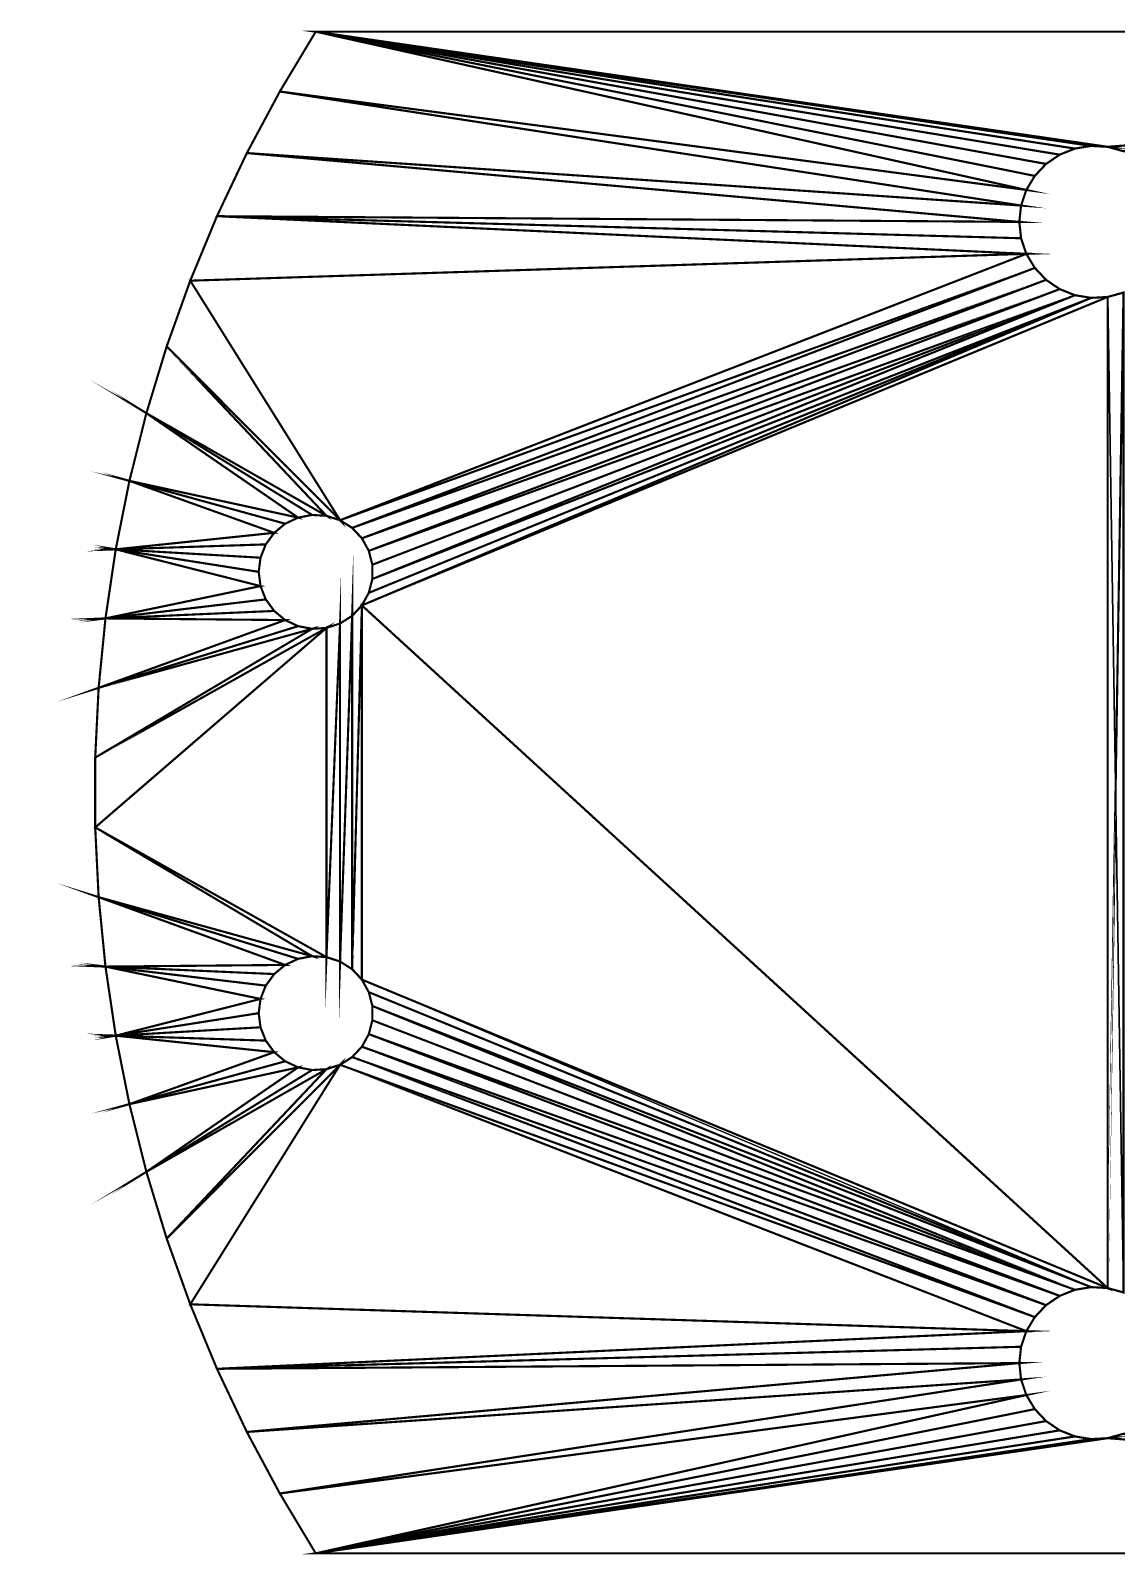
# Model space of a CAD drawing. Extents: x -0.8 to 33.5, y 12.6 to 33.8.
# Drawn here: x -0.77 to 13.52, y 13.36 to 33.4 of the extents above; entities that cross this region are included whole.
import ezdxf

# ---------------------------------------------------------------- set-up
doc = ezdxf.new("R2010")
doc.units = 0
doc.layers.get('0').update_dxf_attribs({"linetype": 'CONTINUOUS'})

msp = doc.modelspace()

# ---------------------------------------------------------------- linework, layer by layer
at = {"color": 253, "const_width": 0.0283}
for points in [[(12.331, 31.302), (2.514, 32.596), (2.986, 33.383), (12.331, 31.302)], [(13.401, 31.869), (2.986, 33.383), (32.994, 33.383), (13.401, 31.869)], [(12.331, 31.302), (2.986, 33.383), (12.443, 31.487), (12.331, 31.302)], [(12.443, 31.487), (2.986, 33.383), (12.591, 31.644), (12.443, 31.487)], [(12.591, 31.644), (2.986, 33.383), (12.77, 31.766), (12.591, 31.644)], [(12.77, 31.766), (2.986, 33.383), (12.971, 31.846), (12.77, 31.766)], [(12.971, 31.846), (2.986, 33.383), (13.185, 31.881), (12.971, 31.846)], [(13.185, 31.881), (2.986, 33.383), (13.401, 31.869), (13.185, 31.881)], [(13.401, 31.869), (32.994, 33.383), (13.609, 31.811), (13.401, 31.869)], [(12.262, 31.097), (2.08, 31.787), (2.514, 32.596), (12.262, 31.097)], [(12.262, 31.097), (2.514, 32.596), (12.331, 31.302), (12.262, 31.097)], [(12.239, 30.882), (1.687, 30.957), (2.08, 31.787), (12.239, 30.882)], [(12.239, 30.882), (2.08, 31.787), (12.262, 31.097), (12.239, 30.882)], [(12.331, 30.462), (1.336, 30.109), (1.687, 30.957), (12.331, 30.462)], [(12.262, 30.667), (1.687, 30.957), (12.239, 30.882), (12.262, 30.667)], [(12.262, 30.667), (12.331, 30.462), (1.687, 30.957), (12.262, 30.667)], [(12.331, 30.462), (3.306, 26.96), (1.336, 30.109), (12.331, 30.462)], [(12.443, 30.277), (3.306, 26.96), (12.331, 30.462), (12.443, 30.277)], [(12.443, 30.277), (3.465, 26.859), (3.306, 26.96), (12.443, 30.277)], [(12.591, 30.12), (3.465, 26.859), (12.443, 30.277), (12.591, 30.12)], [(1.336, 30.109), (3.306, 26.96), (1.026, 29.245), (1.336, 30.109)], [(12.591, 30.12), (3.593, 26.722), (3.465, 26.859), (12.591, 30.12)], [(12.77, 29.998), (3.593, 26.722), (12.591, 30.12), (12.77, 29.998)], [(3.684, 26.005), (13.185, 29.883), (3.593, 25.84), (3.684, 26.005)], [(12.77, 29.998), (3.684, 26.557), (3.593, 26.722), (12.77, 29.998)], [(3.593, 25.84), (13.401, 29.895), (13.401, 16.865), (3.593, 25.84)], [(3.593, 25.84), (13.185, 29.883), (13.401, 29.895), (3.593, 25.84)], [(12.971, 29.918), (3.731, 26.375), (3.684, 26.557), (12.971, 29.918)], [(12.971, 29.918), (3.684, 26.557), (12.77, 29.998), (12.971, 29.918)], [(3.684, 26.005), (3.731, 26.187), (13.185, 29.883), (3.684, 26.005)], [(13.185, 29.883), (3.731, 26.187), (12.971, 29.918), (13.185, 29.883)], [(12.971, 29.918), (3.731, 26.187), (3.731, 26.375), (12.971, 29.918)], [(13.401, 16.865), (13.401, 29.895), (13.609, 29.953), (13.401, 16.865)], [(13.401, 16.865), (13.609, 29.953), (13.609, 16.807), (13.401, 16.865)], [(1.026, 29.245), (3.127, 27.018), (0.759, 28.367), (1.026, 29.245)], [(1.026, 29.245), (3.306, 26.96), (3.127, 27.018), (1.026, 29.245)], [(0.759, 28.367), (2.755, 26.994), (0.536, 27.477), (0.759, 28.367)], [(0.759, 28.367), (3.127, 27.018), (2.939, 27.029), (0.759, 28.367)], [(0.759, 28.367), (2.939, 27.029), (2.755, 26.994), (0.759, 28.367)], [(0.536, 27.477), (2.44, 26.794), (0.356, 26.577), (0.536, 27.477)], [(0.536, 27.477), (2.755, 26.994), (2.584, 26.914), (0.536, 27.477)], [(0.536, 27.477), (2.584, 26.914), (2.44, 26.794), (0.536, 27.477)], [(0.356, 26.577), (2.44, 26.794), (2.329, 26.642), (0.356, 26.577)], [(0.356, 26.577), (2.329, 26.642), (2.26, 26.467), (0.356, 26.577)], [(2.26, 26.467), (2.236, 26.281), (0.356, 26.577), (2.26, 26.467)], [(0.356, 26.577), (2.26, 26.094), (0.221, 25.669), (0.356, 26.577)], [(0.356, 26.577), (2.236, 26.281), (2.26, 26.094), (0.356, 26.577)], [(3.306, 21.158), (3.465, 25.703), (3.465, 21.057), (3.306, 21.158)], [(3.127, 21.216), (3.306, 25.602), (3.306, 21.158), (3.127, 21.216)], [(0.221, 25.669), (2.26, 26.094), (2.329, 25.919), (0.221, 25.669)], [(0.221, 25.669), (2.329, 25.919), (2.44, 25.767), (0.221, 25.669)], [(3.465, 21.057), (3.465, 25.703), (3.593, 25.84), (3.465, 21.057)], [(3.465, 21.057), (3.593, 25.84), (3.593, 20.92), (3.465, 21.057)], [(3.593, 20.92), (3.593, 25.84), (13.401, 16.865), (3.593, 20.92)], [(2.44, 25.767), (2.584, 25.647), (0.221, 25.669), (2.44, 25.767)], [(0.221, 25.669), (2.584, 25.647), (0.131, 24.756), (0.221, 25.669)], [(0.131, 24.756), (2.584, 25.647), (2.755, 25.567), (0.131, 24.756)], [(3.306, 21.158), (3.306, 25.602), (3.465, 25.703), (3.306, 21.158)], [(0.131, 24.756), (2.939, 25.532), (0.086, 23.839), (0.131, 24.756)], [(0.086, 23.839), (3.127, 25.544), (0.086, 22.921), (0.086, 23.839)], [(0.086, 22.921), (3.127, 25.544), (3.127, 21.216), (0.086, 22.921)], [(0.086, 23.839), (2.939, 25.532), (3.127, 25.544), (0.086, 23.839)], [(0.131, 24.756), (2.755, 25.567), (2.939, 25.532), (0.131, 24.756)], [(3.127, 25.544), (3.306, 25.602), (3.127, 21.216), (3.127, 25.544)], [(2.939, 21.228), (0.131, 22.004), (0.086, 22.921), (2.939, 21.228)], [(0.086, 22.921), (3.127, 21.216), (2.939, 21.228), (0.086, 22.921)], [(2.755, 21.193), (0.131, 22.004), (2.939, 21.228), (2.755, 21.193)], [(2.584, 21.113), (0.131, 22.004), (2.755, 21.193), (2.584, 21.113)], [(2.584, 21.113), (0.221, 21.091), (0.131, 22.004), (2.584, 21.113)], [(2.44, 20.993), (0.221, 21.091), (2.584, 21.113), (2.44, 20.993)], [(2.329, 20.841), (0.221, 21.091), (2.44, 20.993), (2.329, 20.841)], [(2.26, 20.666), (0.221, 21.091), (2.329, 20.841), (2.26, 20.666)], [(2.26, 20.666), (0.356, 20.183), (0.221, 21.091), (2.26, 20.666)], [(13.185, 16.877), (3.684, 20.755), (3.593, 20.92), (13.185, 16.877)], [(3.593, 20.92), (13.401, 16.865), (13.185, 16.877), (3.593, 20.92)], [(2.236, 20.479), (0.356, 20.183), (2.26, 20.666), (2.236, 20.479)], [(13.185, 16.877), (3.731, 20.573), (3.684, 20.755), (13.185, 16.877)], [(2.26, 20.293), (0.356, 20.183), (2.236, 20.479), (2.26, 20.293)], [(12.971, 16.842), (3.731, 20.385), (3.731, 20.573), (12.971, 16.842)], [(12.971, 16.842), (3.731, 20.573), (13.185, 16.877), (12.971, 16.842)], [(2.329, 20.118), (0.356, 20.183), (2.26, 20.293), (2.329, 20.118)], [(12.971, 16.842), (3.684, 20.203), (3.731, 20.385), (12.971, 16.842)], [(2.44, 19.966), (0.356, 20.183), (2.329, 20.118), (2.44, 19.966)], [(2.44, 19.966), (0.536, 19.283), (0.356, 20.183), (2.44, 19.966)], [(3.593, 20.038), (12.591, 16.64), (3.465, 19.901), (3.593, 20.038)], [(3.684, 20.203), (12.77, 16.762), (3.593, 20.038), (3.684, 20.203)], [(3.593, 20.038), (12.77, 16.762), (12.591, 16.64), (3.593, 20.038)], [(12.77, 16.762), (3.684, 20.203), (12.971, 16.842), (12.77, 16.762)], [(2.755, 19.766), (0.536, 19.283), (2.584, 19.846), (2.755, 19.766)], [(2.584, 19.846), (0.536, 19.283), (2.44, 19.966), (2.584, 19.846)], [(3.465, 19.901), (12.443, 16.483), (3.306, 19.8), (3.465, 19.901)], [(3.465, 19.901), (12.591, 16.64), (12.443, 16.483), (3.465, 19.901)], [(3.127, 19.742), (0.759, 18.393), (2.939, 19.731), (3.127, 19.742)], [(2.939, 19.731), (0.759, 18.393), (2.755, 19.766), (2.939, 19.731)], [(2.755, 19.766), (0.759, 18.393), (0.536, 19.283), (2.755, 19.766)], [(3.127, 19.742), (1.026, 17.515), (0.759, 18.393), (3.127, 19.742)], [(3.306, 19.8), (1.336, 16.651), (1.026, 17.515), (3.306, 19.8)], [(3.306, 19.8), (1.026, 17.515), (3.127, 19.742), (3.306, 19.8)], [(12.331, 16.298), (1.336, 16.651), (3.306, 19.8), (12.331, 16.298)], [(3.306, 19.8), (12.443, 16.483), (12.331, 16.298), (3.306, 19.8)], [(12.331, 16.298), (1.687, 15.803), (1.336, 16.651), (12.331, 16.298)], [(12.262, 16.093), (1.687, 15.803), (12.331, 16.298), (12.262, 16.093)], [(12.239, 15.878), (1.687, 15.803), (12.262, 16.093), (12.239, 15.878)], [(12.239, 15.878), (2.08, 14.973), (1.687, 15.803), (12.239, 15.878)], [(12.262, 15.663), (2.08, 14.973), (12.239, 15.878), (12.262, 15.663)], [(12.262, 15.663), (2.514, 14.164), (2.08, 14.973), (12.262, 15.663)], [(12.331, 15.458), (2.514, 14.164), (12.262, 15.663), (12.331, 15.458)], [(12.331, 15.458), (2.986, 13.377), (2.514, 14.164), (12.331, 15.458)], [(12.443, 15.273), (2.986, 13.377), (12.331, 15.458), (12.443, 15.273)], [(12.591, 15.116), (2.986, 13.377), (12.443, 15.273), (12.591, 15.116)], [(12.77, 14.994), (2.986, 13.377), (12.591, 15.116), (12.77, 14.994)], [(13.401, 14.891), (32.994, 13.377), (2.986, 13.377), (13.401, 14.891)], [(12.971, 14.914), (2.986, 13.377), (12.77, 14.994), (12.971, 14.914)], [(13.185, 14.879), (2.986, 13.377), (12.971, 14.914), (13.185, 14.879)], [(13.401, 14.891), (2.986, 13.377), (13.185, 14.879), (13.401, 14.891)], [(13.609, 14.949), (32.994, 13.377), (13.401, 14.891), (13.609, 14.949)]]:
    msp.add_lwpolyline(points, dxfattribs=at)
at = {"color": 253}
for points in [[(2.986, 33.383, 0.8), (2.986, 33.383, 0), (2.514, 32.596, 0.8), (2.986, 33.383, 0.8)], [(2.514, 32.596, 0.8), (2.986, 33.383, 0), (2.514, 32.596, 0), (2.514, 32.596, 0.8)], [(2.514, 32.596, 0.8), (12.331, 31.302, 0.8), (2.986, 33.383, 0.8), (2.514, 32.596, 0.8)], [(32.994, 33.383, 0), (2.986, 33.383, 0), (32.994, 33.383, 0.8), (32.994, 33.383, 0)], [(32.994, 33.383, 0.8), (2.986, 33.383, 0), (2.986, 33.383, 0.8), (32.994, 33.383, 0.8)], [(2.986, 33.383, 0.8), (12.331, 31.302, 0.8), (12.443, 31.487, 0.8), (2.986, 33.383, 0.8)], [(2.986, 33.383, 0.8), (12.443, 31.487, 0.8), (12.591, 31.644, 0.8), (2.986, 33.383, 0.8)], [(12.591, 31.644, 0.8), (12.77, 31.766, 0.8), (2.986, 33.383, 0.8), (12.591, 31.644, 0.8)], [(2.986, 33.383, 0.8), (12.77, 31.766, 0.8), (12.971, 31.846, 0.8), (2.986, 33.383, 0.8)], [(2.986, 33.383, 0.8), (12.971, 31.846, 0.8), (13.185, 31.881, 0.8), (2.986, 33.383, 0.8)], [(13.185, 31.881, 0.8), (13.401, 31.869, 0.8), (2.986, 33.383, 0.8), (13.185, 31.881, 0.8)], [(2.986, 33.383, 0.8), (13.401, 31.869, 0.8), (32.994, 33.383, 0.8), (2.986, 33.383, 0.8)], [(32.994, 33.383, 0.8), (13.401, 31.869, 0.8), (13.609, 31.811, 0.8), (32.994, 33.383, 0.8)], [(2.514, 32.596, 0.8), (2.514, 32.596, 0), (2.08, 31.787, 0.8), (2.514, 32.596, 0.8)], [(2.08, 31.787, 0.8), (2.514, 32.596, 0), (2.08, 31.787, 0), (2.08, 31.787, 0.8)], [(2.08, 31.787, 0.8), (12.262, 31.097, 0.8), (2.514, 32.596, 0.8), (2.08, 31.787, 0.8)], [(2.514, 32.596, 0.8), (12.262, 31.097, 0.8), (12.331, 31.302, 0.8), (2.514, 32.596, 0.8)], [(12.971, 31.846, 0.8), (12.971, 31.846, 0), (13.185, 31.881, 0.8), (12.971, 31.846, 0.8)], [(13.185, 31.881, 0.8), (12.971, 31.846, 0), (13.185, 31.881, 0), (13.185, 31.881, 0.8)], [(13.185, 31.881, 0.8), (13.185, 31.881, 0), (13.401, 31.869, 0.8), (13.185, 31.881, 0.8)], [(13.401, 31.869, 0.8), (13.185, 31.881, 0), (13.401, 31.869, 0), (13.401, 31.869, 0.8)], [(13.401, 31.869, 0.8), (13.401, 31.869, 0), (13.609, 31.811, 0.8), (13.401, 31.869, 0.8)], [(13.609, 31.811, 0.8), (13.401, 31.869, 0), (13.609, 31.811, 0), (13.609, 31.811, 0.8)], [(2.08, 31.787, 0.8), (2.08, 31.787, 0), (1.687, 30.957, 0.8), (2.08, 31.787, 0.8)], [(1.687, 30.957, 0.8), (2.08, 31.787, 0), (1.687, 30.957, 0), (1.687, 30.957, 0.8)], [(1.687, 30.957, 0.8), (12.239, 30.882, 0.8), (2.08, 31.787, 0.8), (1.687, 30.957, 0.8)], [(2.08, 31.787, 0.8), (12.239, 30.882, 0.8), (12.262, 31.097, 0.8), (2.08, 31.787, 0.8)], [(12.591, 31.644, 0.8), (12.591, 31.644, 0), (12.77, 31.766, 0.8), (12.591, 31.644, 0.8)], [(12.77, 31.766, 0.8), (12.591, 31.644, 0), (12.77, 31.766, 0), (12.77, 31.766, 0.8)], [(12.77, 31.766, 0.8), (12.77, 31.766, 0), (12.971, 31.846, 0.8), (12.77, 31.766, 0.8)], [(12.971, 31.846, 0.8), (12.77, 31.766, 0), (12.971, 31.846, 0), (12.971, 31.846, 0.8)], [(12.331, 31.302, 0.8), (12.331, 31.302, 0), (12.443, 31.487, 0.8), (12.331, 31.302, 0.8)], [(12.443, 31.487, 0.8), (12.331, 31.302, 0), (12.443, 31.487, 0), (12.443, 31.487, 0.8)], [(12.443, 31.487, 0.8), (12.443, 31.487, 0), (12.591, 31.644, 0.8), (12.443, 31.487, 0.8)], [(12.591, 31.644, 0.8), (12.443, 31.487, 0), (12.591, 31.644, 0), (12.591, 31.644, 0.8)], [(12.262, 31.097, 0.8), (12.262, 31.097, 0), (12.331, 31.302, 0.8), (12.262, 31.097, 0.8)], [(12.331, 31.302, 0.8), (12.262, 31.097, 0), (12.331, 31.302, 0), (12.331, 31.302, 0.8)], [(12.239, 30.882, 0.8), (12.239, 30.882, 0), (12.262, 31.097, 0.8), (12.239, 30.882, 0.8)], [(12.262, 31.097, 0.8), (12.239, 30.882, 0), (12.262, 31.097, 0), (12.262, 31.097, 0.8)], [(1.687, 30.957, 0.8), (1.687, 30.957, 0), (1.336, 30.109, 0.8), (1.687, 30.957, 0.8)], [(1.336, 30.109, 0.8), (1.687, 30.957, 0), (1.336, 30.109, 0), (1.336, 30.109, 0.8)], [(1.336, 30.109, 0.8), (12.331, 30.462, 0.8), (1.687, 30.957, 0.8), (1.336, 30.109, 0.8)], [(1.687, 30.957, 0.8), (12.331, 30.462, 0.8), (12.262, 30.667, 0.8), (1.687, 30.957, 0.8)], [(1.687, 30.957, 0.8), (12.262, 30.667, 0.8), (12.239, 30.882, 0.8), (1.687, 30.957, 0.8)], [(12.262, 30.667, 0.8), (12.262, 30.667, 0), (12.239, 30.882, 0.8), (12.262, 30.667, 0.8)], [(12.239, 30.882, 0.8), (12.262, 30.667, 0), (12.239, 30.882, 0), (12.239, 30.882, 0.8)], [(12.331, 30.462, 0.8), (12.331, 30.462, 0), (12.262, 30.667, 0.8), (12.331, 30.462, 0.8)], [(12.262, 30.667, 0.8), (12.331, 30.462, 0), (12.262, 30.667, 0), (12.262, 30.667, 0.8)], [(1.336, 30.109, 0.8), (3.306, 26.96, 0.8), (12.331, 30.462, 0.8), (1.336, 30.109, 0.8)], [(12.331, 30.462, 0.8), (3.306, 26.96, 0.8), (12.443, 30.277, 0.8), (12.331, 30.462, 0.8)], [(12.443, 30.277, 0.8), (12.443, 30.277, 0), (12.331, 30.462, 0.8), (12.443, 30.277, 0.8)], [(12.331, 30.462, 0.8), (12.443, 30.277, 0), (12.331, 30.462, 0), (12.331, 30.462, 0.8)], [(12.443, 30.277, 0.8), (3.306, 26.96, 0.8), (3.465, 26.859, 0.8), (12.443, 30.277, 0.8)], [(12.443, 30.277, 0.8), (3.465, 26.859, 0.8), (12.591, 30.12, 0.8), (12.443, 30.277, 0.8)], [(12.591, 30.12, 0.8), (12.591, 30.12, 0), (12.443, 30.277, 0.8), (12.591, 30.12, 0.8)], [(12.443, 30.277, 0.8), (12.591, 30.12, 0), (12.443, 30.277, 0), (12.443, 30.277, 0.8)], [(1.336, 30.109, 0.8), (1.336, 30.109, 0), (1.026, 29.245, 0.8), (1.336, 30.109, 0.8)], [(1.026, 29.245, 0.8), (1.336, 30.109, 0), (1.026, 29.245, 0), (1.026, 29.245, 0.8)], [(1.026, 29.245, 0.8), (3.306, 26.96, 0.8), (1.336, 30.109, 0.8), (1.026, 29.245, 0.8)], [(12.591, 30.12, 0.8), (3.465, 26.859, 0.8), (3.593, 26.722, 0.8), (12.591, 30.12, 0.8)], [(12.591, 30.12, 0.8), (3.593, 26.722, 0.8), (12.77, 29.998, 0.8), (12.591, 30.12, 0.8)], [(12.77, 29.998, 0.8), (12.77, 29.998, 0), (12.591, 30.12, 0.8), (12.77, 29.998, 0.8)], [(12.591, 30.12, 0.8), (12.77, 29.998, 0), (12.591, 30.12, 0), (12.591, 30.12, 0.8)], [(12.77, 29.998, 0.8), (3.593, 26.722, 0.8), (3.684, 26.557, 0.8), (12.77, 29.998, 0.8)], [(13.401, 16.865, 0.8), (13.401, 29.895, 0.8), (3.593, 25.84, 0.8), (13.401, 16.865, 0.8)], [(13.401, 29.895, 0.8), (13.185, 29.883, 0.8), (3.593, 25.84, 0.8), (13.401, 29.895, 0.8)], [(13.185, 29.883, 0.8), (3.684, 26.005, 0.8), (3.593, 25.84, 0.8), (13.185, 29.883, 0.8)], [(12.77, 29.998, 0.8), (3.684, 26.557, 0.8), (12.971, 29.918, 0.8), (12.77, 29.998, 0.8)], [(12.971, 29.918, 0.8), (3.684, 26.557, 0.8), (3.731, 26.375, 0.8), (12.971, 29.918, 0.8)], [(13.185, 29.883, 0.8), (3.731, 26.187, 0.8), (3.684, 26.005, 0.8), (13.185, 29.883, 0.8)], [(12.971, 29.918, 0.8), (3.731, 26.375, 0.8), (3.731, 26.187, 0.8), (12.971, 29.918, 0.8)], [(12.971, 29.918, 0.8), (3.731, 26.187, 0.8), (13.185, 29.883, 0.8), (12.971, 29.918, 0.8)], [(12.971, 29.918, 0.8), (12.971, 29.918, 0), (12.77, 29.998, 0.8), (12.971, 29.918, 0.8)], [(12.77, 29.998, 0.8), (12.971, 29.918, 0), (12.77, 29.998, 0), (12.77, 29.998, 0.8)], [(13.185, 29.883, 0.8), (13.185, 29.883, 0), (12.971, 29.918, 0.8), (13.185, 29.883, 0.8)], [(12.971, 29.918, 0.8), (13.185, 29.883, 0), (12.971, 29.918, 0), (12.971, 29.918, 0.8)], [(13.401, 29.895, 0.8), (13.401, 29.895, 0), (13.185, 29.883, 0.8), (13.401, 29.895, 0.8)], [(13.185, 29.883, 0.8), (13.401, 29.895, 0), (13.185, 29.883, 0), (13.185, 29.883, 0.8)], [(13.609, 29.953, 0.8), (13.609, 29.953, 0), (13.401, 29.895, 0.8), (13.609, 29.953, 0.8)], [(13.401, 29.895, 0.8), (13.609, 29.953, 0), (13.401, 29.895, 0), (13.401, 29.895, 0.8)], [(13.609, 16.807, 0.8), (13.609, 29.953, 0.8), (13.401, 29.895, 0.8), (13.609, 16.807, 0.8)], [(13.609, 16.807, 0.8), (13.401, 29.895, 0.8), (13.401, 16.865, 0.8), (13.609, 16.807, 0.8)], [(1.026, 29.245, 0.8), (1.026, 29.245, 0), (0.759, 28.367, 0.8), (1.026, 29.245, 0.8)], [(0.759, 28.367, 0.8), (1.026, 29.245, 0), (0.759, 28.367, 0), (0.759, 28.367, 0.8)], [(0.759, 28.367, 0.8), (3.127, 27.018, 0.8), (1.026, 29.245, 0.8), (0.759, 28.367, 0.8)], [(1.026, 29.245, 0.8), (3.127, 27.018, 0.8), (3.306, 26.96, 0.8), (1.026, 29.245, 0.8)], [(0.759, 28.367, 0.8), (0.759, 28.367, 0), (0.536, 27.477, 0.8), (0.759, 28.367, 0.8)], [(0.536, 27.477, 0.8), (0.759, 28.367, 0), (0.536, 27.477, 0), (0.536, 27.477, 0.8)], [(0.536, 27.477, 0.8), (2.755, 26.994, 0.8), (0.759, 28.367, 0.8), (0.536, 27.477, 0.8)], [(0.759, 28.367, 0.8), (2.755, 26.994, 0.8), (2.939, 27.029, 0.8), (0.759, 28.367, 0.8)], [(0.759, 28.367, 0.8), (2.939, 27.029, 0.8), (3.127, 27.018, 0.8), (0.759, 28.367, 0.8)], [(0.536, 27.477, 0.8), (0.536, 27.477, 0), (0.356, 26.577, 0.8), (0.536, 27.477, 0.8)], [(0.356, 26.577, 0.8), (0.536, 27.477, 0), (0.356, 26.577, 0), (0.356, 26.577, 0.8)], [(0.356, 26.577, 0.8), (2.44, 26.794, 0.8), (0.536, 27.477, 0.8), (0.356, 26.577, 0.8)], [(0.536, 27.477, 0.8), (2.44, 26.794, 0.8), (2.584, 26.914, 0.8), (0.536, 27.477, 0.8)], [(0.536, 27.477, 0.8), (2.584, 26.914, 0.8), (2.755, 26.994, 0.8), (0.536, 27.477, 0.8)], [(2.44, 26.794, 0.8), (2.44, 26.794, 0), (2.584, 26.914, 0.8), (2.44, 26.794, 0.8)], [(2.584, 26.914, 0.8), (2.44, 26.794, 0), (2.584, 26.914, 0), (2.584, 26.914, 0.8)], [(2.584, 26.914, 0.8), (2.584, 26.914, 0), (2.755, 26.994, 0.8), (2.584, 26.914, 0.8)], [(2.755, 26.994, 0.8), (2.584, 26.914, 0), (2.755, 26.994, 0), (2.755, 26.994, 0.8)], [(2.755, 26.994, 0.8), (2.755, 26.994, 0), (2.939, 27.029, 0.8), (2.755, 26.994, 0.8)], [(2.939, 27.029, 0.8), (2.755, 26.994, 0), (2.939, 27.029, 0), (2.939, 27.029, 0.8)], [(2.939, 27.029, 0.8), (2.939, 27.029, 0), (3.127, 27.018, 0.8), (2.939, 27.029, 0.8)], [(3.127, 27.018, 0.8), (2.939, 27.029, 0), (3.127, 27.018, 0), (3.127, 27.018, 0.8)], [(3.127, 27.018, 0.8), (3.127, 27.018, 0), (3.306, 26.96, 0.8), (3.127, 27.018, 0.8)], [(3.306, 26.96, 0.8), (3.127, 27.018, 0), (3.306, 26.96, 0), (3.306, 26.96, 0.8)], [(3.306, 26.96, 0.8), (3.306, 26.96, 0), (3.465, 26.859, 0.8), (3.306, 26.96, 0.8)], [(3.465, 26.859, 0.8), (3.306, 26.96, 0), (3.465, 26.859, 0), (3.465, 26.859, 0.8)], [(3.465, 26.859, 0.8), (3.465, 26.859, 0), (3.593, 26.722, 0.8), (3.465, 26.859, 0.8)], [(3.593, 26.722, 0.8), (3.465, 26.859, 0), (3.593, 26.722, 0), (3.593, 26.722, 0.8)], [(2.329, 26.642, 0.8), (2.44, 26.794, 0.8), (0.356, 26.577, 0.8), (2.329, 26.642, 0.8)], [(2.329, 26.642, 0.8), (2.329, 26.642, 0), (2.44, 26.794, 0.8), (2.329, 26.642, 0.8)], [(2.44, 26.794, 0.8), (2.329, 26.642, 0), (2.44, 26.794, 0), (2.44, 26.794, 0.8)], [(3.593, 26.722, 0.8), (3.593, 26.722, 0), (3.684, 26.557, 0.8), (3.593, 26.722, 0.8)], [(3.684, 26.557, 0.8), (3.593, 26.722, 0), (3.684, 26.557, 0), (3.684, 26.557, 0.8)], [(0.356, 26.577, 0.8), (0.356, 26.577, 0), (0.221, 25.669, 0.8), (0.356, 26.577, 0.8)], [(0.221, 25.669, 0.8), (0.356, 26.577, 0), (0.221, 25.669, 0), (0.221, 25.669, 0.8)], [(0.221, 25.669, 0.8), (2.26, 26.094, 0.8), (0.356, 26.577, 0.8), (0.221, 25.669, 0.8)], [(0.356, 26.577, 0.8), (2.26, 26.467, 0.8), (2.329, 26.642, 0.8), (0.356, 26.577, 0.8)], [(2.26, 26.094, 0.8), (2.236, 26.281, 0.8), (0.356, 26.577, 0.8), (2.26, 26.094, 0.8)], [(0.356, 26.577, 0.8), (2.236, 26.281, 0.8), (2.26, 26.467, 0.8), (0.356, 26.577, 0.8)], [(2.236, 26.281, 0.8), (2.236, 26.281, 0), (2.26, 26.467, 0.8), (2.236, 26.281, 0.8)], [(2.26, 26.467, 0.8), (2.236, 26.281, 0), (2.26, 26.467, 0), (2.26, 26.467, 0.8)], [(2.26, 26.467, 0.8), (2.26, 26.467, 0), (2.329, 26.642, 0.8), (2.26, 26.467, 0.8)], [(2.329, 26.642, 0.8), (2.26, 26.467, 0), (2.329, 26.642, 0), (2.329, 26.642, 0.8)], [(3.684, 26.557, 0.8), (3.684, 26.557, 0), (3.731, 26.375, 0.8), (3.684, 26.557, 0.8)], [(3.731, 26.375, 0.8), (3.684, 26.557, 0), (3.731, 26.375, 0), (3.731, 26.375, 0.8)], [(2.26, 26.094, 0.8), (2.26, 26.094, 0), (2.236, 26.281, 0.8), (2.26, 26.094, 0.8)], [(2.236, 26.281, 0.8), (2.26, 26.094, 0), (2.236, 26.281, 0), (2.236, 26.281, 0.8)], [(3.731, 26.375, 0.8), (3.731, 26.375, 0), (3.731, 26.187, 0.8), (3.731, 26.375, 0.8)], [(3.731, 26.187, 0.8), (3.731, 26.375, 0), (3.731, 26.187, 0), (3.731, 26.187, 0.8)], [(2.329, 25.919, 0.8), (2.26, 26.094, 0.8), (0.221, 25.669, 0.8), (2.329, 25.919, 0.8)], [(2.329, 25.919, 0.8), (2.329, 25.919, 0), (2.26, 26.094, 0.8), (2.329, 25.919, 0.8)], [(2.26, 26.094, 0.8), (2.329, 25.919, 0), (2.26, 26.094, 0), (2.26, 26.094, 0.8)], [(3.731, 26.187, 0.8), (3.731, 26.187, 0), (3.684, 26.005, 0.8), (3.731, 26.187, 0.8)], [(3.684, 26.005, 0.8), (3.731, 26.187, 0), (3.684, 26.005, 0), (3.684, 26.005, 0.8)], [(0.221, 25.669, 0.8), (2.44, 25.767, 0.8), (2.329, 25.919, 0.8), (0.221, 25.669, 0.8)], [(2.44, 25.767, 0.8), (2.44, 25.767, 0), (2.329, 25.919, 0.8), (2.44, 25.767, 0.8)], [(2.329, 25.919, 0.8), (2.44, 25.767, 0), (2.329, 25.919, 0), (2.329, 25.919, 0.8)], [(3.684, 26.005, 0.8), (3.684, 26.005, 0), (3.593, 25.84, 0.8), (3.684, 26.005, 0.8)], [(3.593, 25.84, 0.8), (3.684, 26.005, 0), (3.593, 25.84, 0), (3.593, 25.84, 0.8)], [(0.221, 25.669, 0.8), (0.221, 25.669, 0), (0.131, 24.756, 0.8), (0.221, 25.669, 0.8)], [(0.131, 24.756, 0.8), (0.221, 25.669, 0), (0.131, 24.756, 0), (0.131, 24.756, 0.8)], [(0.131, 24.756, 0.8), (2.584, 25.647, 0.8), (0.221, 25.669, 0.8), (0.131, 24.756, 0.8)], [(0.221, 25.669, 0.8), (2.584, 25.647, 0.8), (2.44, 25.767, 0.8), (0.221, 25.669, 0.8)], [(2.584, 25.647, 0.8), (2.584, 25.647, 0), (2.44, 25.767, 0.8), (2.584, 25.647, 0.8)], [(2.44, 25.767, 0.8), (2.584, 25.647, 0), (2.44, 25.767, 0), (2.44, 25.767, 0.8)], [(3.465, 25.703, 0.8), (3.465, 25.703, 0), (3.306, 25.602, 0.8), (3.465, 25.703, 0.8)], [(3.306, 25.602, 0.8), (3.465, 25.703, 0), (3.306, 25.602, 0), (3.306, 25.602, 0.8)], [(3.465, 21.057, 0.8), (3.465, 25.703, 0.8), (3.306, 21.158, 0.8), (3.465, 21.057, 0.8)], [(3.306, 21.158, 0.8), (3.465, 25.703, 0.8), (3.306, 25.602, 0.8), (3.306, 21.158, 0.8)], [(3.593, 25.84, 0.8), (3.593, 25.84, 0), (3.465, 25.703, 0.8), (3.593, 25.84, 0.8)], [(3.465, 25.703, 0.8), (3.593, 25.84, 0), (3.465, 25.703, 0), (3.465, 25.703, 0.8)], [(3.465, 25.703, 0.8), (3.465, 21.057, 0.8), (3.593, 25.84, 0.8), (3.465, 25.703, 0.8)], [(3.593, 25.84, 0.8), (3.465, 21.057, 0.8), (3.593, 20.92, 0.8), (3.593, 25.84, 0.8)], [(3.593, 25.84, 0.8), (3.593, 20.92, 0.8), (13.401, 16.865, 0.8), (3.593, 25.84, 0.8)], [(3.127, 21.216, 0.8), (3.127, 25.544, 0.8), (0.086, 22.921, 0.8), (3.127, 21.216, 0.8)], [(0.086, 22.921, 0.8), (3.127, 25.544, 0.8), (0.086, 23.839, 0.8), (0.086, 22.921, 0.8)], [(0.086, 23.839, 0.8), (3.127, 25.544, 0.8), (2.939, 25.532, 0.8), (0.086, 23.839, 0.8)], [(0.086, 23.839, 0.8), (2.939, 25.532, 0.8), (0.131, 24.756, 0.8), (0.086, 23.839, 0.8)], [(0.131, 24.756, 0.8), (2.755, 25.567, 0.8), (2.584, 25.647, 0.8), (0.131, 24.756, 0.8)], [(0.131, 24.756, 0.8), (2.939, 25.532, 0.8), (2.755, 25.567, 0.8), (0.131, 24.756, 0.8)], [(2.755, 25.567, 0.8), (2.755, 25.567, 0), (2.584, 25.647, 0.8), (2.755, 25.567, 0.8)], [(2.584, 25.647, 0.8), (2.755, 25.567, 0), (2.584, 25.647, 0), (2.584, 25.647, 0.8)], [(2.939, 25.532, 0.8), (2.939, 25.532, 0), (2.755, 25.567, 0.8), (2.939, 25.532, 0.8)], [(2.755, 25.567, 0.8), (2.939, 25.532, 0), (2.755, 25.567, 0), (2.755, 25.567, 0.8)], [(3.127, 25.544, 0.8), (3.127, 25.544, 0), (2.939, 25.532, 0.8), (3.127, 25.544, 0.8)], [(2.939, 25.532, 0.8), (3.127, 25.544, 0), (2.939, 25.532, 0), (2.939, 25.532, 0.8)], [(3.306, 25.602, 0.8), (3.306, 25.602, 0), (3.127, 25.544, 0.8), (3.306, 25.602, 0.8)], [(3.127, 25.544, 0.8), (3.306, 25.602, 0), (3.127, 25.544, 0), (3.127, 25.544, 0.8)], [(3.306, 21.158, 0.8), (3.306, 25.602, 0.8), (3.127, 21.216, 0.8), (3.306, 21.158, 0.8)], [(3.127, 21.216, 0.8), (3.306, 25.602, 0.8), (3.127, 25.544, 0.8), (3.127, 21.216, 0.8)], [(0.131, 24.756, 0.8), (0.131, 24.756, 0), (0.086, 23.839, 0.8), (0.131, 24.756, 0.8)], [(0.086, 23.839, 0.8), (0.131, 24.756, 0), (0.086, 23.839, 0), (0.086, 23.839, 0.8)], [(0.086, 23.839, 0.8), (0.086, 23.839, 0), (0.086, 22.921, 0.8), (0.086, 23.839, 0.8)], [(0.086, 22.921, 0.8), (0.086, 23.839, 0), (0.086, 22.921, 0), (0.086, 22.921, 0.8)], [(0.086, 22.921, 0.8), (0.086, 22.921, 0), (0.131, 22.004, 0.8), (0.086, 22.921, 0.8)], [(0.131, 22.004, 0.8), (0.086, 22.921, 0), (0.131, 22.004, 0), (0.131, 22.004, 0.8)], [(0.131, 22.004, 0.8), (2.939, 21.228, 0.8), (0.086, 22.921, 0.8), (0.131, 22.004, 0.8)], [(0.086, 22.921, 0.8), (2.939, 21.228, 0.8), (3.127, 21.216, 0.8), (0.086, 22.921, 0.8)], [(0.131, 22.004, 0.8), (0.131, 22.004, 0), (0.221, 21.091, 0.8), (0.131, 22.004, 0.8)], [(0.221, 21.091, 0.8), (0.131, 22.004, 0), (0.221, 21.091, 0), (0.221, 21.091, 0.8)], [(0.221, 21.091, 0.8), (2.584, 21.113, 0.8), (0.131, 22.004, 0.8), (0.221, 21.091, 0.8)], [(0.131, 22.004, 0.8), (2.584, 21.113, 0.8), (2.755, 21.193, 0.8), (0.131, 22.004, 0.8)], [(0.131, 22.004, 0.8), (2.755, 21.193, 0.8), (2.939, 21.228, 0.8), (0.131, 22.004, 0.8)], [(2.44, 20.993, 0.8), (2.584, 21.113, 0.8), (0.221, 21.091, 0.8), (2.44, 20.993, 0.8)], [(0.221, 21.091, 0.8), (0.221, 21.091, 0), (0.356, 20.183, 0.8), (0.221, 21.091, 0.8)], [(0.356, 20.183, 0.8), (0.221, 21.091, 0), (0.356, 20.183, 0), (0.356, 20.183, 0.8)], [(0.356, 20.183, 0.8), (2.26, 20.666, 0.8), (0.221, 21.091, 0.8), (0.356, 20.183, 0.8)], [(0.221, 21.091, 0.8), (2.26, 20.666, 0.8), (2.329, 20.841, 0.8), (0.221, 21.091, 0.8)], [(0.221, 21.091, 0.8), (2.329, 20.841, 0.8), (2.44, 20.993, 0.8), (0.221, 21.091, 0.8)], [(2.44, 20.993, 0.8), (2.44, 20.993, 0), (2.584, 21.113, 0.8), (2.44, 20.993, 0.8)], [(2.584, 21.113, 0.8), (2.44, 20.993, 0), (2.584, 21.113, 0), (2.584, 21.113, 0.8)], [(2.584, 21.113, 0.8), (2.584, 21.113, 0), (2.755, 21.193, 0.8), (2.584, 21.113, 0.8)], [(2.755, 21.193, 0.8), (2.584, 21.113, 0), (2.755, 21.193, 0), (2.755, 21.193, 0.8)], [(2.755, 21.193, 0.8), (2.755, 21.193, 0), (2.939, 21.228, 0.8), (2.755, 21.193, 0.8)], [(2.939, 21.228, 0.8), (2.755, 21.193, 0), (2.939, 21.228, 0), (2.939, 21.228, 0.8)], [(2.939, 21.228, 0.8), (2.939, 21.228, 0), (3.127, 21.216, 0.8), (2.939, 21.228, 0.8)], [(3.127, 21.216, 0.8), (2.939, 21.228, 0), (3.127, 21.216, 0), (3.127, 21.216, 0.8)], [(3.127, 21.216, 0.8), (3.127, 21.216, 0), (3.306, 21.158, 0.8), (3.127, 21.216, 0.8)], [(3.306, 21.158, 0.8), (3.127, 21.216, 0), (3.306, 21.158, 0), (3.306, 21.158, 0.8)], [(3.306, 21.158, 0.8), (3.306, 21.158, 0), (3.465, 21.057, 0.8), (3.306, 21.158, 0.8)], [(3.465, 21.057, 0.8), (3.306, 21.158, 0), (3.465, 21.057, 0), (3.465, 21.057, 0.8)], [(3.465, 21.057, 0.8), (3.465, 21.057, 0), (3.593, 20.92, 0.8), (3.465, 21.057, 0.8)], [(3.593, 20.92, 0.8), (3.465, 21.057, 0), (3.593, 20.92, 0), (3.593, 20.92, 0.8)], [(2.26, 20.666, 0.8), (2.26, 20.666, 0), (2.329, 20.841, 0.8), (2.26, 20.666, 0.8)], [(2.329, 20.841, 0.8), (2.26, 20.666, 0), (2.329, 20.841, 0), (2.329, 20.841, 0.8)], [(2.329, 20.841, 0.8), (2.329, 20.841, 0), (2.44, 20.993, 0.8), (2.329, 20.841, 0.8)], [(2.44, 20.993, 0.8), (2.329, 20.841, 0), (2.44, 20.993, 0), (2.44, 20.993, 0.8)], [(3.593, 20.92, 0.8), (3.593, 20.92, 0), (3.684, 20.755, 0.8), (3.593, 20.92, 0.8)], [(3.684, 20.755, 0.8), (3.593, 20.92, 0), (3.684, 20.755, 0), (3.684, 20.755, 0.8)], [(13.401, 16.865, 0.8), (3.593, 20.92, 0.8), (13.185, 16.877, 0.8), (13.401, 16.865, 0.8)], [(13.185, 16.877, 0.8), (3.593, 20.92, 0.8), (3.684, 20.755, 0.8), (13.185, 16.877, 0.8)], [(0.356, 20.183, 0.8), (2.236, 20.479, 0.8), (2.26, 20.666, 0.8), (0.356, 20.183, 0.8)], [(2.236, 20.479, 0.8), (2.236, 20.479, 0), (2.26, 20.666, 0.8), (2.236, 20.479, 0.8)], [(2.26, 20.666, 0.8), (2.236, 20.479, 0), (2.26, 20.666, 0), (2.26, 20.666, 0.8)], [(3.684, 20.755, 0.8), (3.684, 20.755, 0), (3.731, 20.573, 0.8), (3.684, 20.755, 0.8)], [(3.731, 20.573, 0.8), (3.684, 20.755, 0), (3.731, 20.573, 0), (3.731, 20.573, 0.8)], [(13.185, 16.877, 0.8), (3.684, 20.755, 0.8), (3.731, 20.573, 0.8), (13.185, 16.877, 0.8)], [(2.26, 20.293, 0.8), (2.236, 20.479, 0.8), (0.356, 20.183, 0.8), (2.26, 20.293, 0.8)], [(2.26, 20.293, 0.8), (2.26, 20.293, 0), (2.236, 20.479, 0.8), (2.26, 20.293, 0.8)], [(2.236, 20.479, 0.8), (2.26, 20.293, 0), (2.236, 20.479, 0), (2.236, 20.479, 0.8)], [(3.731, 20.573, 0.8), (3.731, 20.573, 0), (3.731, 20.385, 0.8), (3.731, 20.573, 0.8)], [(3.731, 20.385, 0.8), (3.731, 20.573, 0), (3.731, 20.385, 0), (3.731, 20.385, 0.8)], [(3.731, 20.385, 0.8), (12.971, 16.842, 0.8), (3.731, 20.573, 0.8), (3.731, 20.385, 0.8)], [(3.731, 20.573, 0.8), (12.971, 16.842, 0.8), (13.185, 16.877, 0.8), (3.731, 20.573, 0.8)], [(0.356, 20.183, 0.8), (2.329, 20.118, 0.8), (2.26, 20.293, 0.8), (0.356, 20.183, 0.8)], [(2.329, 20.118, 0.8), (2.329, 20.118, 0), (2.26, 20.293, 0.8), (2.329, 20.118, 0.8)], [(2.26, 20.293, 0.8), (2.329, 20.118, 0), (2.26, 20.293, 0), (2.26, 20.293, 0.8)], [(3.731, 20.385, 0.8), (3.731, 20.385, 0), (3.684, 20.203, 0.8), (3.731, 20.385, 0.8)], [(3.684, 20.203, 0.8), (3.731, 20.385, 0), (3.684, 20.203, 0), (3.684, 20.203, 0.8)], [(3.684, 20.203, 0.8), (12.971, 16.842, 0.8), (3.731, 20.385, 0.8), (3.684, 20.203, 0.8)], [(0.356, 20.183, 0.8), (0.356, 20.183, 0), (0.536, 19.283, 0.8), (0.356, 20.183, 0.8)], [(0.536, 19.283, 0.8), (0.356, 20.183, 0), (0.536, 19.283, 0), (0.536, 19.283, 0.8)], [(0.536, 19.283, 0.8), (2.44, 19.966, 0.8), (0.356, 20.183, 0.8), (0.536, 19.283, 0.8)], [(0.356, 20.183, 0.8), (2.44, 19.966, 0.8), (2.329, 20.118, 0.8), (0.356, 20.183, 0.8)], [(2.44, 19.966, 0.8), (2.44, 19.966, 0), (2.329, 20.118, 0.8), (2.44, 19.966, 0.8)], [(2.329, 20.118, 0.8), (2.44, 19.966, 0), (2.329, 20.118, 0), (2.329, 20.118, 0.8)], [(3.593, 20.038, 0.8), (3.593, 20.038, 0), (3.465, 19.901, 0.8), (3.593, 20.038, 0.8)], [(3.465, 19.901, 0.8), (3.593, 20.038, 0), (3.465, 19.901, 0), (3.465, 19.901, 0.8)], [(3.465, 19.901, 0.8), (12.591, 16.64, 0.8), (3.593, 20.038, 0.8), (3.465, 19.901, 0.8)], [(3.684, 20.203, 0.8), (3.684, 20.203, 0), (3.593, 20.038, 0.8), (3.684, 20.203, 0.8)], [(3.593, 20.038, 0.8), (3.684, 20.203, 0), (3.593, 20.038, 0), (3.593, 20.038, 0.8)], [(3.593, 20.038, 0.8), (12.77, 16.762, 0.8), (3.684, 20.203, 0.8), (3.593, 20.038, 0.8)], [(3.593, 20.038, 0.8), (12.591, 16.64, 0.8), (12.77, 16.762, 0.8), (3.593, 20.038, 0.8)], [(3.684, 20.203, 0.8), (12.77, 16.762, 0.8), (12.971, 16.842, 0.8), (3.684, 20.203, 0.8)], [(0.536, 19.283, 0.8), (2.584, 19.846, 0.8), (2.44, 19.966, 0.8), (0.536, 19.283, 0.8)], [(0.536, 19.283, 0.8), (2.755, 19.766, 0.8), (2.584, 19.846, 0.8), (0.536, 19.283, 0.8)], [(2.584, 19.846, 0.8), (2.584, 19.846, 0), (2.44, 19.966, 0.8), (2.584, 19.846, 0.8)], [(2.44, 19.966, 0.8), (2.584, 19.846, 0), (2.44, 19.966, 0), (2.44, 19.966, 0.8)], [(2.755, 19.766, 0.8), (2.755, 19.766, 0), (2.584, 19.846, 0.8), (2.755, 19.766, 0.8)], [(2.584, 19.846, 0.8), (2.755, 19.766, 0), (2.584, 19.846, 0), (2.584, 19.846, 0.8)], [(3.465, 19.901, 0.8), (3.465, 19.901, 0), (3.306, 19.8, 0.8), (3.465, 19.901, 0.8)], [(3.306, 19.8, 0.8), (3.465, 19.901, 0), (3.306, 19.8, 0), (3.306, 19.8, 0.8)], [(3.306, 19.8, 0.8), (12.443, 16.483, 0.8), (3.465, 19.901, 0.8), (3.306, 19.8, 0.8)], [(3.465, 19.901, 0.8), (12.443, 16.483, 0.8), (12.591, 16.64, 0.8), (3.465, 19.901, 0.8)], [(0.759, 18.393, 0.8), (2.755, 19.766, 0.8), (0.536, 19.283, 0.8), (0.759, 18.393, 0.8)], [(0.759, 18.393, 0.8), (2.939, 19.731, 0.8), (2.755, 19.766, 0.8), (0.759, 18.393, 0.8)], [(1.026, 17.515, 0.8), (3.127, 19.742, 0.8), (0.759, 18.393, 0.8), (1.026, 17.515, 0.8)], [(0.759, 18.393, 0.8), (3.127, 19.742, 0.8), (2.939, 19.731, 0.8), (0.759, 18.393, 0.8)], [(1.336, 16.651, 0.8), (3.306, 19.8, 0.8), (1.026, 17.515, 0.8), (1.336, 16.651, 0.8)], [(1.026, 17.515, 0.8), (3.306, 19.8, 0.8), (3.127, 19.742, 0.8), (1.026, 17.515, 0.8)], [(1.336, 16.651, 0.8), (12.331, 16.298, 0.8), (3.306, 19.8, 0.8), (1.336, 16.651, 0.8)], [(2.939, 19.731, 0.8), (2.939, 19.731, 0), (2.755, 19.766, 0.8), (2.939, 19.731, 0.8)], [(2.755, 19.766, 0.8), (2.939, 19.731, 0), (2.755, 19.766, 0), (2.755, 19.766, 0.8)], [(3.127, 19.742, 0.8), (3.127, 19.742, 0), (2.939, 19.731, 0.8), (3.127, 19.742, 0.8)], [(2.939, 19.731, 0.8), (3.127, 19.742, 0), (2.939, 19.731, 0), (2.939, 19.731, 0.8)], [(3.306, 19.8, 0.8), (3.306, 19.8, 0), (3.127, 19.742, 0.8), (3.306, 19.8, 0.8)], [(3.127, 19.742, 0.8), (3.306, 19.8, 0), (3.127, 19.742, 0), (3.127, 19.742, 0.8)], [(12.331, 16.298, 0.8), (12.443, 16.483, 0.8), (3.306, 19.8, 0.8), (12.331, 16.298, 0.8)], [(0.536, 19.283, 0.8), (0.536, 19.283, 0), (0.759, 18.393, 0.8), (0.536, 19.283, 0.8)], [(0.759, 18.393, 0.8), (0.536, 19.283, 0), (0.759, 18.393, 0), (0.759, 18.393, 0.8)], [(0.759, 18.393, 0.8), (0.759, 18.393, 0), (1.026, 17.515, 0.8), (0.759, 18.393, 0.8)], [(1.026, 17.515, 0.8), (0.759, 18.393, 0), (1.026, 17.515, 0), (1.026, 17.515, 0.8)], [(1.026, 17.515, 0.8), (1.026, 17.515, 0), (1.336, 16.651, 0.8), (1.026, 17.515, 0.8)], [(1.336, 16.651, 0.8), (1.026, 17.515, 0), (1.336, 16.651, 0), (1.336, 16.651, 0.8)], [(12.77, 16.762, 0.8), (12.77, 16.762, 0), (12.971, 16.842, 0.8), (12.77, 16.762, 0.8)], [(12.971, 16.842, 0.8), (12.77, 16.762, 0), (12.971, 16.842, 0), (12.971, 16.842, 0.8)], [(12.971, 16.842, 0.8), (12.971, 16.842, 0), (13.185, 16.877, 0.8), (12.971, 16.842, 0.8)], [(13.185, 16.877, 0.8), (12.971, 16.842, 0), (13.185, 16.877, 0), (13.185, 16.877, 0.8)], [(13.185, 16.877, 0.8), (13.185, 16.877, 0), (13.401, 16.865, 0.8), (13.185, 16.877, 0.8)], [(13.401, 16.865, 0.8), (13.185, 16.877, 0), (13.401, 16.865, 0), (13.401, 16.865, 0.8)], [(13.401, 16.865, 0.8), (13.401, 16.865, 0), (13.609, 16.807, 0.8), (13.401, 16.865, 0.8)], [(13.609, 16.807, 0.8), (13.401, 16.865, 0), (13.609, 16.807, 0), (13.609, 16.807, 0.8)], [(1.336, 16.651, 0.8), (1.336, 16.651, 0), (1.687, 15.803, 0.8), (1.336, 16.651, 0.8)], [(1.687, 15.803, 0.8), (1.336, 16.651, 0), (1.687, 15.803, 0), (1.687, 15.803, 0.8)], [(1.687, 15.803, 0.8), (12.331, 16.298, 0.8), (1.336, 16.651, 0.8), (1.687, 15.803, 0.8)], [(12.443, 16.483, 0.8), (12.443, 16.483, 0), (12.591, 16.64, 0.8), (12.443, 16.483, 0.8)], [(12.591, 16.64, 0.8), (12.443, 16.483, 0), (12.591, 16.64, 0), (12.591, 16.64, 0.8)], [(12.591, 16.64, 0.8), (12.591, 16.64, 0), (12.77, 16.762, 0.8), (12.591, 16.64, 0.8)], [(12.77, 16.762, 0.8), (12.591, 16.64, 0), (12.77, 16.762, 0), (12.77, 16.762, 0.8)], [(12.331, 16.298, 0.8), (12.331, 16.298, 0), (12.443, 16.483, 0.8), (12.331, 16.298, 0.8)], [(12.443, 16.483, 0.8), (12.331, 16.298, 0), (12.443, 16.483, 0), (12.443, 16.483, 0.8)], [(12.262, 16.093, 0.8), (12.331, 16.298, 0.8), (1.687, 15.803, 0.8), (12.262, 16.093, 0.8)], [(12.262, 16.093, 0.8), (12.262, 16.093, 0), (12.331, 16.298, 0.8), (12.262, 16.093, 0.8)], [(12.331, 16.298, 0.8), (12.262, 16.093, 0), (12.331, 16.298, 0), (12.331, 16.298, 0.8)], [(12.262, 16.093, 0.8), (1.687, 15.803, 0.8), (12.239, 15.878, 0.8), (12.262, 16.093, 0.8)], [(12.239, 15.878, 0.8), (12.239, 15.878, 0), (12.262, 16.093, 0.8), (12.239, 15.878, 0.8)], [(12.262, 16.093, 0.8), (12.239, 15.878, 0), (12.262, 16.093, 0), (12.262, 16.093, 0.8)], [(12.239, 15.878, 0.8), (1.687, 15.803, 0.8), (2.08, 14.973, 0.8), (12.239, 15.878, 0.8)], [(12.239, 15.878, 0.8), (2.08, 14.973, 0.8), (12.262, 15.663, 0.8), (12.239, 15.878, 0.8)], [(12.262, 15.663, 0.8), (12.262, 15.663, 0), (12.239, 15.878, 0.8), (12.262, 15.663, 0.8)], [(12.239, 15.878, 0.8), (12.262, 15.663, 0), (12.239, 15.878, 0), (12.239, 15.878, 0.8)], [(1.687, 15.803, 0.8), (1.687, 15.803, 0), (2.08, 14.973, 0.8), (1.687, 15.803, 0.8)], [(2.08, 14.973, 0.8), (1.687, 15.803, 0), (2.08, 14.973, 0), (2.08, 14.973, 0.8)], [(12.262, 15.663, 0.8), (2.08, 14.973, 0.8), (2.514, 14.164, 0.8), (12.262, 15.663, 0.8)], [(12.262, 15.663, 0.8), (2.514, 14.164, 0.8), (12.331, 15.458, 0.8), (12.262, 15.663, 0.8)], [(12.331, 15.458, 0.8), (12.331, 15.458, 0), (12.262, 15.663, 0.8), (12.331, 15.458, 0.8)], [(12.262, 15.663, 0.8), (12.331, 15.458, 0), (12.262, 15.663, 0), (12.262, 15.663, 0.8)], [(12.331, 15.458, 0.8), (2.514, 14.164, 0.8), (2.986, 13.377, 0.8), (12.331, 15.458, 0.8)], [(12.331, 15.458, 0.8), (2.986, 13.377, 0.8), (12.443, 15.273, 0.8), (12.331, 15.458, 0.8)], [(12.443, 15.273, 0.8), (12.443, 15.273, 0), (12.331, 15.458, 0.8), (12.443, 15.273, 0.8)], [(12.331, 15.458, 0.8), (12.443, 15.273, 0), (12.331, 15.458, 0), (12.331, 15.458, 0.8)], [(12.443, 15.273, 0.8), (2.986, 13.377, 0.8), (12.591, 15.116, 0.8), (12.443, 15.273, 0.8)], [(12.591, 15.116, 0.8), (12.591, 15.116, 0), (12.443, 15.273, 0.8), (12.591, 15.116, 0.8)], [(12.443, 15.273, 0.8), (12.591, 15.116, 0), (12.443, 15.273, 0), (12.443, 15.273, 0.8)], [(12.591, 15.116, 0.8), (2.986, 13.377, 0.8), (12.77, 14.994, 0.8), (12.591, 15.116, 0.8)], [(12.77, 14.994, 0.8), (12.77, 14.994, 0), (12.591, 15.116, 0.8), (12.77, 14.994, 0.8)], [(12.591, 15.116, 0.8), (12.77, 14.994, 0), (12.591, 15.116, 0), (12.591, 15.116, 0.8)], [(2.08, 14.973, 0.8), (2.08, 14.973, 0), (2.514, 14.164, 0.8), (2.08, 14.973, 0.8)], [(2.514, 14.164, 0.8), (2.08, 14.973, 0), (2.514, 14.164, 0), (2.514, 14.164, 0.8)], [(12.77, 14.994, 0.8), (2.986, 13.377, 0.8), (12.971, 14.914, 0.8), (12.77, 14.994, 0.8)], [(2.986, 13.377, 0.8), (13.185, 14.879, 0.8), (12.971, 14.914, 0.8), (2.986, 13.377, 0.8)], [(32.994, 13.377, 0.8), (13.401, 14.891, 0.8), (2.986, 13.377, 0.8), (32.994, 13.377, 0.8)], [(2.986, 13.377, 0.8), (13.401, 14.891, 0.8), (13.185, 14.879, 0.8), (2.986, 13.377, 0.8)], [(12.971, 14.914, 0.8), (12.971, 14.914, 0), (12.77, 14.994, 0.8), (12.971, 14.914, 0.8)], [(12.77, 14.994, 0.8), (12.971, 14.914, 0), (12.77, 14.994, 0), (12.77, 14.994, 0.8)], [(13.185, 14.879, 0.8), (13.185, 14.879, 0), (12.971, 14.914, 0.8), (13.185, 14.879, 0.8)], [(12.971, 14.914, 0.8), (13.185, 14.879, 0), (12.971, 14.914, 0), (12.971, 14.914, 0.8)], [(13.401, 14.891, 0.8), (13.401, 14.891, 0), (13.185, 14.879, 0.8), (13.401, 14.891, 0.8)], [(13.185, 14.879, 0.8), (13.401, 14.891, 0), (13.185, 14.879, 0), (13.185, 14.879, 0.8)], [(13.609, 14.949, 0.8), (13.609, 14.949, 0), (13.401, 14.891, 0.8), (13.609, 14.949, 0.8)], [(13.401, 14.891, 0.8), (13.609, 14.949, 0), (13.401, 14.891, 0), (13.401, 14.891, 0.8)], [(32.994, 13.377, 0.8), (13.609, 14.949, 0.8), (13.401, 14.891, 0.8), (32.994, 13.377, 0.8)], [(2.514, 14.164, 0.8), (2.514, 14.164, 0), (2.986, 13.377, 0.8), (2.514, 14.164, 0.8)], [(2.986, 13.377, 0.8), (2.514, 14.164, 0), (2.986, 13.377, 0), (2.986, 13.377, 0.8)], [(2.986, 13.377, 0), (32.994, 13.377, 0), (2.986, 13.377, 0.8), (2.986, 13.377, 0)], [(2.986, 13.377, 0.8), (32.994, 13.377, 0), (32.994, 13.377, 0.8), (2.986, 13.377, 0.8)]]:
    msp.add_polyline3d(points, dxfattribs=at)

doc.saveas('drawing.dxf')
